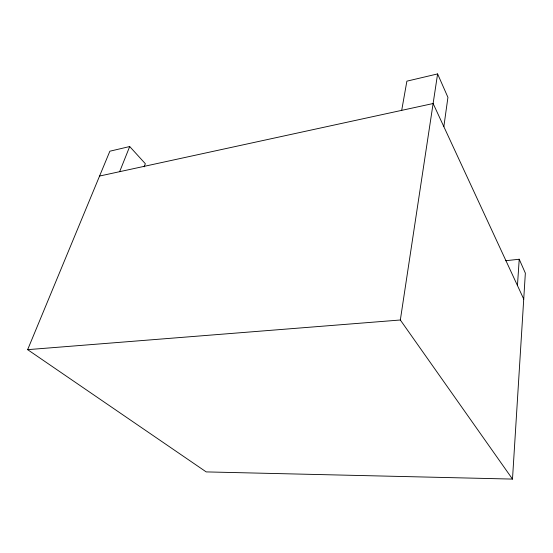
<?xml version="1.0" encoding="UTF-8"?>
<svg xmlns="http://www.w3.org/2000/svg" width="553" height="553" viewBox="0 0 553 553"><rect width="100%" height="100%" fill="white"/><g stroke="black" fill="none" stroke-linecap="round" stroke-linejoin="round"><path stroke-width="0.83" d="M144.146 166.833L145.335 163.716L129.699 146.531L109.86 151.211L27.65 349.655L206.207 471.903L512.493 479.085L525.35 273.127L519.226 259.233L505.684 260.733M517.449 285.535L519.226 259.233M443.845 126.665L447.93 97.356L437.603 73.915L406.884 81.16L401.699 110.351M512.493 479.085L400.337 320L437.603 73.915M119.655 171.679L129.699 146.531M99.568 176.048L433.123 103.522L523.732 299.09M27.65 349.655L400.337 320"/></g></svg>
